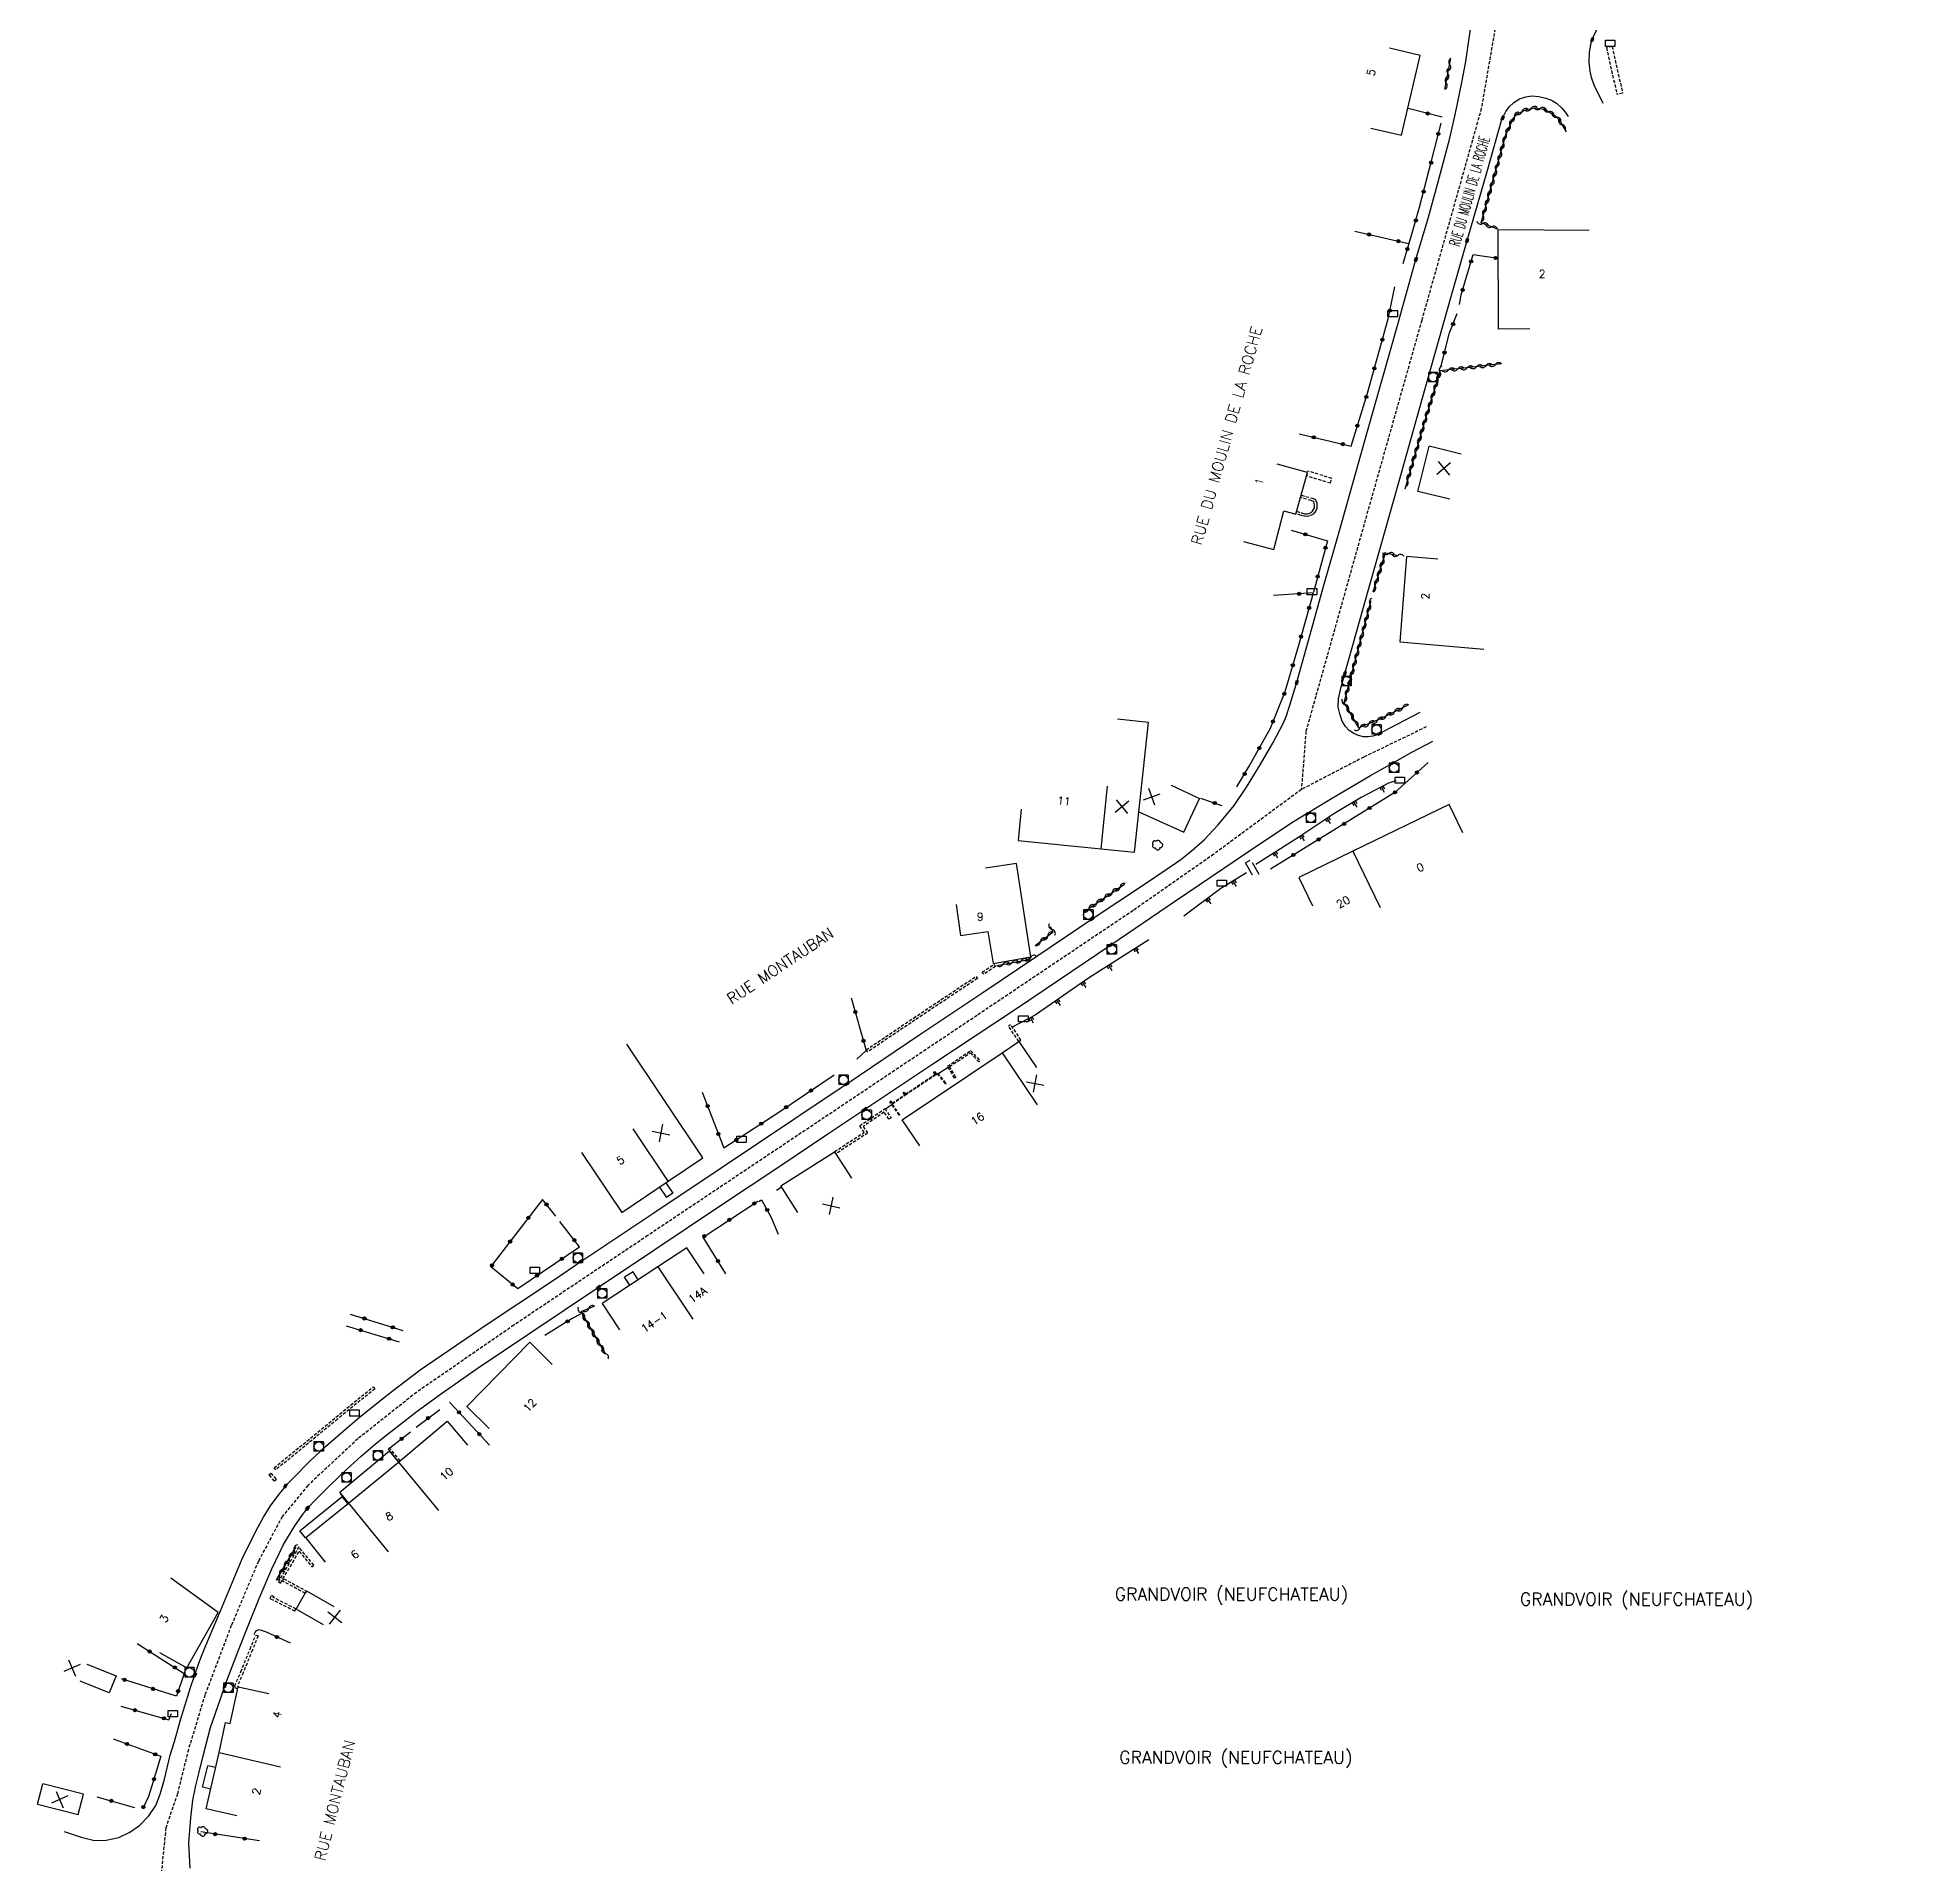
# Model space of a CAD drawing. Header units: millimetres. Extents: x 222014 to 222986, y 60999 to 61880.
# Drawn here: x 222277.7 to 222576.4, y 61220.3 to 61510.8 of the extents above; entities that cross this region are included whole.
import ezdxf
from ezdxf.enums import TextEntityAlignment as Align

# ---------------------------------------------------------------- set-up
doc = ezdxf.new("R2010")
doc.units = ezdxf.units.MM
doc.linetypes.add('DASHED', pattern=[0.75, 0.5, -0.25])
doc.layers.get('0').update_dxf_attribs({"linetype": 'CONTINUOUS'})
for name, color, linetype in [('W0001', 6, 'DASHED'), ('W0008', 7, 'CONTINUOUS'), ('W0100', 7, 'CONTINUOUS'), ('W0105', 7, 'CONTINUOUS'), ('W0112', 1, 'DASHED'), ('W0211', 2, 'CONTINUOUS'), ('W0300', 7, 'CONTINUOUS'), ('W0310', 3, 'CONTINUOUS'), ('W0322', 7, 'CONTINUOUS'), ('W0400', 7, 'CONTINUOUS'), ('W0420', 7, 'CONTINUOUS'), ('W0980', 7, 'CONTINUOUS'), ('W0989', 7, 'CONTINUOUS'), ('W0991', 7, 'CONTINUOUS'), ('W1102', 7, 'CONTINUOUS'), ('W1471', 7, 'CONTINUOUS')]:
    doc.layers.add(name, color=color, linetype=linetype)
doc.styles.get("Standard").update_dxf_attribs({"font": 'romans.shx', "width": 0.85})

# ---------------------------------------------------------------- blocks, each defined once
blk = doc.blocks.new('T1471')
at = {"color": 0, "linetype": 'Continuous', "flags": 128}
blk.add_lwpolyline([(-0.75, -0.5), (-0.75, 0.5), (0.75, 0.5), (0.75, -0.5), (-0.75, -0.5)], dxfattribs=at)
blk = doc.blocks.new('T300')
for p, q in [((-0.8, 0.51), (-0.86, 0.34)), ((-0.86, 0.34), (-0.86, 0.17)), ((-0.86, 0.17), (-0.74, 0.06)), ((-0.69, 0.63), (-0.8, 0.51)), ((-0.8, -0.06), (-0.74, 0.06)), ((-0.74, 0.06), (-0.69, 0.11)), ((-0.57, 0.69), (-0.69, 0.63)), ((-0.46, 0.69), (-0.57, 0.69)), ((-0.29, 0.63), (-0.46, 0.69)), ((-0.29, 0.63), (-0.17, 0.74)), ((-0.23, 0.57), (-0.29, 0.63)), ((-0.17, 0.74), (-0.06, 0.8)), ((-0.06, 0.8), (0.06, 0.8)), ((0.06, 0.8), (0.23, 0.74)), ((0.23, 0.74), (0.34, 0.63)), ((0.34, 0.63), (0.4, 0.51)), ((0.46, 0.46), (0.34, 0.46)), ((0.4, 0.51), (0.4, 0.46)), ((0.57, 0.4), (0.46, 0.46)), ((0.57, 0.4), (0.69, 0.29)), ((0.69, 0.29), (0.74, 0.17)), ((0.74, 0.06), (0.69, -0.17)), ((0.74, 0.17), (0.74, 0.06)), ((-0.8, -0.17), (-0.8, -0.06)), ((-0.8, -0.23), (-0.8, -0.17)), ((-0.74, -0.34), (-0.8, -0.23)), ((-0.69, -0.4), (-0.74, -0.34)), ((-0.51, -0.46), (-0.69, -0.4)), ((-0.4, -0.46), (-0.51, -0.46)), ((-0.4, -0.46), (-0.34, -0.46)), ((-0.34, -0.46), (-0.34, -0.4)), ((-0.34, -0.51), (-0.34, -0.46)), ((-0.29, -0.63), (-0.34, -0.51)), ((-0.17, -0.74), (-0.29, -0.63)), ((-0.06, -0.8), (-0.17, -0.74)), ((0.06, -0.8), (-0.06, -0.8)), ((0.17, -0.74), (0.06, -0.8)), ((0.23, -0.69), (0.17, -0.74)), ((0.29, -0.46), (0.23, -0.46)), ((0.29, -0.63), (0.23, -0.69)), ((0.46, -0.4), (0.29, -0.46)), ((0.34, -0.51), (0.29, -0.63)), ((0.34, -0.51), (0.34, -0.46)), ((0.57, -0.34), (0.46, -0.4)), ((0.63, -0.29), (0.57, -0.34)), ((0.69, -0.17), (0.63, -0.29))]:
    blk.add_line(p, q)
blk = doc.blocks.new('T420')
for p, q in [((0.75, 0.75), (-0.75, 0.75)), ((-0.75, 0.75), (-0.75, -0.75)), ((0.75, 0.75), (0.75, -0.75)), ((0.75, -0.75), (-0.75, -0.75))]:
    blk.add_line(p, q)
blk.add_ellipse((0, 0), major_axis=(-0.53, 0.53), ratio=1, start_param=3.926991, end_param=10.210176)
blk = doc.blocks.new('T400')
for p, q in [((-0.15, 0.3), (0.15, 0.3)), ((-0.15, -0.25), (-0.15, 0.3)), ((-0.15, 0.15), (0.15, 0.15)), ((-0.15, 0), (0.15, 0)), ((0.15, 0.3), (0.15, -0.25)), ((-0.15, -0.15), (0.15, -0.15)), ((-0.15, -0.25), (-0.15, -0.3)), ((-0.15, -0.3), (0.15, -0.3)), ((0.15, -0.3), (0.15, -0.25))]:
    blk.add_line(p, q)
blk = doc.blocks.new('t991o')
at = {"color": 0, "linetype": 'Continuous'}
for p, q in [((-1, 1), (1, -1)), ((-1, -1), (1, 1))]:
    blk.add_line(p, q, dxfattribs=at)
blk = doc.blocks.new('t322o')
at = {"color": 0, "linetype": 'Continuous'}
for radius in [0.25, 0.15]:
    blk.add_circle((0, 0), radius, dxfattribs=at)
blk = doc.blocks.new('t310o')
at = {"color": 0, "linetype": 'Continuous'}
for centre, start, end in [((-0.5, 0.38), 216.8699, 323.1304), ((0.5, -0.37), 36.8699, 143.1303)]:
    blk.add_arc(centre, 0.625, start, end, dxfattribs=at)
blk = doc.blocks.new('t211o')
at = {"color": 0, "linetype": 'Continuous'}
for p, q in [((-0.29, 0.5), (-0.29, 0)), ((0, 1), (0, 0)), ((0.29, 0.5), (0.29, 0))]:
    blk.add_line(p, q, dxfattribs=at)

msp = doc.modelspace()

# ---------------------------------------------------------------- linework, layer by layer
at = {"layer": 'W0001'}
for points in [[(222581.29, 61763.32), (222573.76, 61751.53), (222567.32, 61737.68), (222562.54, 61724.31), (222551.63, 61691.93), (222542.2, 61663.83), (222532.94, 61636.3), (222524.04, 61609.88), (222517.14, 61588.11), (222514.35, 61575.92), (222512.59, 61564.25), (222511.39, 61548.44), (222511.62, 61534.69), (222510.67, 61518.14), (222507.47, 61499.52), (222497.98, 61465.81), (222488.39, 61431.87), (222481.12, 61405.96), (222479.56, 61400.42), (222478.84, 61391.16)], [(222498.72, 61401.13), (222488.77, 61396.33), (222478.84, 61391.16), (222464.89, 61380.86), (222452.05, 61371.89), (222427.23, 61355.22), (222401.75, 61338.18), (222374.84, 61320.2), (222353.51, 61305.92), (222338.02, 61295.24), (222328.69, 61287.84), (222320.72, 61280.42), (222316.65, 61275.47), (222312.86, 61268.35), (222308.55, 61258.12), (222304.36, 61247.08), (222301.73, 61238.4), (222299.97, 61231.34), (222298.14, 61225.93), (222297.18, 61216.57)]]:
    msp.add_lwpolyline(points, dxfattribs=at)
at = {"layer": 'W0008'}
for points in [[(222526.85, 61500.31), (222525.45, 61503.24), (222525, 61504.46), (222524.8, 61505.49), (222524.62, 61506.92), (222524.66, 61508.43), (222524.97, 61509.96), (222525.13, 61510.46), (222525.45, 61511.23), (222526.01, 61512.35), (222526.74, 61513.53), (222527.61, 61514.5), (222528.65, 61515.28), (222530.23, 61516.11)], [(222281.98, 61225.38), (222284.67, 61224.48), (222286.76, 61223.95), (222288.65, 61223.96), (222290.65, 61224.4), (222292.41, 61225.23), (222293.92, 61226.33), (222295.45, 61227.85), (222296.57, 61229.51), (222297.24, 61231.3), (222297.9, 61233.71), (222298.85, 61237.5), (222299.51, 61239.69), (222300.51, 61243.31), (222302.08, 61248.27), (222302.77, 61250.28), (222303.35, 61252), (222303.71, 61252.98), (222304.48, 61254.98), (222306.84, 61260.46), (222310.27, 61268.72), (222312.5, 61273.26), (222313.68, 61275.39), (222314.81, 61277.19), (222316.15, 61279.04), (222316.97, 61280.01), (222317.16, 61280.36), (222318.59, 61281.79), (222320.99, 61284.21), (222323.55, 61286.6), (222326.3, 61289.01), (222328.9, 61291.26), (222331.86, 61293.64), (222334.34, 61295.58), (222338.6, 61298.81), (222343.3, 61302.02), (222349.41, 61306.19), (222354.14, 61309.33), (222359.96, 61313.21), (222364.16, 61316.06), (222375.8, 61323.8), (222386.52, 61330.96), (222404.19, 61342.77), (222406.53, 61344.35), (222418.13, 61352.16), (222428.15, 61358.88), (222436.9, 61364.74), (222445.55, 61370.57), (222454.17, 61376.32), (222458.8, 61379.42), (222459.87, 61380.2), (222461.31, 61381.33), (222463.35, 61383.17), (222465.57, 61385.52), (222468.12, 61388.63), (222470.13, 61391.56), (222472.28, 61395.1), (222474.37, 61398.67), (222475.93, 61401.69), (222476.42, 61402.79), (222476.99, 61404.58), (222477.77, 61407.21), (222478.11, 61408.22), (222479.96, 61414.87), (222482.15, 61422.71), (222485.26, 61433.67), (222486.6, 61438.36), (222489.24, 61447.81), (222494.13, 61465), (222497.07, 61475.52), (222499.07, 61482.26), (222501, 61489.25), (222502.44, 61494.8), (222503.37, 61498.76), (222504.39, 61503.64), (222505, 61507.02), (222505.56, 61510.74), (222505.8, 61512.49)], [(222497.69, 61403.42), (222492.91, 61400.92), (222491.3, 61400.06), (222490.94, 61399.88), (222490.23, 61399.67), (222489.44, 61399.55), (222488.71, 61399.56), (222487.95, 61399.74), (222487.21, 61400.07), (222486.42, 61400.53), (222485.84, 61401.17), (222485.35, 61402.05), (222484.97, 61403.18), (222484.7, 61404.28), (222484.73, 61405.6), (222485.1, 61407.3), (222485.77, 61409.62), (222487.6, 61416.21), (222489.61, 61423.36), (222491.63, 61430.45), (222494.76, 61441.54), (222498.55, 61454.97), (222502.8, 61470.01), (222505.21, 61478.5), (222508.49, 61489.85), (222510.7, 61497.64), (222510.86, 61498.01), (222511.38, 61499.03), (222511.88, 61499.81), (222512.65, 61500.47), (222513.53, 61501.08), (222514.55, 61501.4), (222515.53, 61501.54), (222516.6, 61501.43), (222517.73, 61501.18), (222518.62, 61500.83), (222519.46, 61500.36), (222520.23, 61499.62), (222520.85, 61498.9), (222521.27, 61498.24)], [(222302, 61219.54), (222301.8, 61223.51), (222302.11, 61227.54), (222302.44, 61230.34), (222302.9, 61232.7), (222303.4, 61234.6), (222304.06, 61237.41), (222305.27, 61241.9), (222306.82, 61246.47), (222307.54, 61248.54), (222309.71, 61254.23), (222311.24, 61258.11), (222313.01, 61262.46), (222315.02, 61267.13), (222316.84, 61271.01), (222318.55, 61273.85), (222319.88, 61275.76), (222320.67, 61276.79), (222321.98, 61278.17), (222324.27, 61280.47), (222326.87, 61282.97), (222329.22, 61285.1), (222331.45, 61286.97), (222332.89, 61288.15), (222334.99, 61289.81), (222338.14, 61292.25), (222342.03, 61295.08), (222347.69, 61299.02), (222356.06, 61304.63), (222366.98, 61311.97), (222376.13, 61318.09), (222386.23, 61324.88), (222396.02, 61331.34), (222403.5, 61336.39), (222409.39, 61340.31), (222420.2, 61347.5), (222433.64, 61356.44), (222448.5, 61366.43), (222458.67, 61373.36), (222470.44, 61381.28), (222477.34, 61385.89), (222483.62, 61389.75), (222489.85, 61393.4), (222493.33, 61395.35), (222496.43, 61397.1), (222499.76, 61398.84)]]:
    msp.add_lwpolyline(points, dxfattribs=at)
at = {"layer": 'W0100'}
for p, q in [((222515.19, 61464.45), (222510.19, 61464.44)), ((222504.29, 61444.55), (222499.15, 61445.82)), ((222458.11, 61391.87), (222462.65, 61389.75)), ((222297.12, 61253.84), (222301.48, 61251.38)), ((222277.72, 61229.71), (222278.57, 61232.96)), ((222277.72, 61229.71), (222284.2, 61228.07))]:
    msp.add_line(p, q, dxfattribs=at)
for points in [[(222489.89, 61496.4), (222494.76, 61495.26), (222497.72, 61507.98), (222492.85, 61509.11)], [(222510.19, 61464.44), (222510.17, 61480.27), (222524.62, 61480.17)], [(222502.47, 61437.36), (222497.36, 61438.6), (222499.15, 61445.82)], [(222469.61, 61430.62), (222474.45, 61429.35), (222476.05, 61435.49), (222477.93, 61434.97), (222479.79, 61441.59), (222474.98, 61442.94)], [(222500.55, 61427.84), (222495.57, 61428.24), (222494.49, 61414.68), (222507.88, 61413.5)], [(222434.26, 61388.02), (222433.77, 61383.05), (222446.96, 61381.73), (222452.26, 61381.22), (222454.52, 61401.82), (222449.55, 61402.37)], [(222452.96, 61387.59), (222460.13, 61384.35), (222462.65, 61389.75)], [(222504.53, 61384.26), (222502.35, 61388.77), (222487.04, 61381.37), (222478.43, 61377.16), (222480.63, 61372.67)], [(222423.88, 61372.88), (222424.61, 61367.93), (222428.92, 61368.57), (222429.78, 61363.48), (222435.8, 61364.56), (222433.51, 61379.41), (222428.57, 61378.65)], [(222364.29, 61333.42), (222370.68, 61323.88), (222378.09, 61328.85), (222383.61, 61332.56), (222371.47, 61350.64)], [(222418.13, 61334.44), (222415.33, 61338.58), (222431.21, 61349.28), (222433.89, 61351.09), (222436.69, 61346.94)], [(222398.69, 61323.87), (222396, 61328.09), (222404.54, 61333.53), (222407.23, 61329.32)], [(222383.79, 61314.08), (222381.02, 61318.24), (222376.45, 61315.2), (222367.58, 61309.39), (222370.32, 61305.21)], [(222359.64, 61299.69), (222356.07, 61303.2), (222346.02, 61292.99), (222349.58, 61289.48)], [(222323.56, 61268.24), (222320.41, 61272.12), (222327.2, 61277.62), (222335.18, 61284.15), (222342.91, 61290.65), (222346.13, 61286.82)], [(222301.48, 61251.38), (222306.46, 61260.22), (222298.93, 61265.69)], [(222323.21, 61258.26), (222318.87, 61260.73), (222320.53, 61263.64), (222324.87, 61261.17)], [(222285.58, 61251.98), (222290.22, 61250.12), (222289.13, 61247.4), (222284.49, 61249.26)], [(222309.43, 61227.84), (222304.56, 61228.96), (222306.62, 61237.91), (222307.65, 61242.72), (222308.36, 61242.54), (222309.65, 61248.4), (222314.53, 61247.33)], [(222284.2, 61228.07), (222285.02, 61231.28), (222278.57, 61232.96)]]:
    msp.add_lwpolyline(points, dxfattribs=at)
at = {"layer": 'W0105'}
for p, q in [((222420.96, 61345.93), (222422.61, 61347)), ((222413.7, 61341.03), (222412.65, 61340.3)), ((222376.67, 61327.9), (222377.8, 61326.22)), ((222377.71, 61328.59), (222378.84, 61326.91)), ((222378.84, 61326.91), (222377.8, 61326.22)), ((222372.48, 61314.42), (222371.13, 61313.57)), ((222371.98, 61312.27), (222371.13, 61313.57)), ((222373.32, 61313.15), (222372.48, 61314.42)), ((222325.81, 61279.37), (222333.73, 61285.93)), ((222335.18, 61284.16), (222333.73, 61285.93)), ((222319.45, 61273.18), (222326.18, 61278.66)), ((222327.22, 61277.64), (222325.81, 61279.37)), ((222327.09, 61277.54), (222326.18, 61278.66)), ((222320.35, 61272.07), (222319.45, 61273.18)), ((222303.98, 61232.43), (222304.83, 61235.81)), ((222306.07, 61235.52), (222304.83, 61235.81)), ((222305.29, 61232.12), (222303.98, 61232.43))]:
    msp.add_line(p, q, dxfattribs=at)
msp.add_lwpolyline([(222471.08, 61377.55), (222469.94, 61379.48), (222470.71, 61379.94)], dxfattribs=at)
at = {"layer": 'W0112'}
for p, q in [((222528.28, 61509.39), (222529.95, 61501.97)), ((222529.95, 61501.97), (222529.05, 61501.78)), ((222479.69, 61441.06), (222479.89, 61441.83)), ((222483.46, 61439.89), (222479.69, 61441.06)), ((222478.73, 61434.79), (222477.98, 61435.05)), ((222427.28, 61361.1), (222417.34, 61354.47)), ((222428.28, 61361.77), (222428.06, 61362.1)), ((222430.14, 61363), (222428.28, 61361.77)), ((222417.34, 61354.47), (222409.8, 61349.4)), ((222434.22, 61351.28), (222432.57, 61353.78)), ((222433.87, 61351.06), (222434.22, 61351.28)), ((222423.84, 61345.36), (222423.63, 61345.24)), ((222427.49, 61347.84), (222427.67, 61348.01)), ((222413.72, 61341.13), (222415.82, 61342.57)), ((222422.29, 61344.34), (222422.21, 61344.28)), ((222412.56, 61340.38), (222413.54, 61338.92)), ((222414.92, 61339.39), (222413.72, 61341.13)), ((222414.92, 61339.39), (222414.85, 61339.34)), ((222331.39, 61295.81), (222325.46, 61290.98)), ((222325.46, 61290.98), (222315.63, 61282.9)), ((222335.4, 61284.32), (222333.74, 61286.39)), ((222335.19, 61284.15), (222335.4, 61284.32)), ((222314.54, 61282.13), (222314.83, 61282.4)), ((222315.45, 61281.12), (222314.54, 61282.13)), ((222319.29, 61270.64), (222316.05, 61265.11)), ((222321.68, 61267.72), (222319.29, 61270.64)), ((222316.72, 61265.21), (222316.91, 61265.57)), ((222320.32, 61263.27), (222316.72, 61265.21)), ((222314.95, 61262.94), (222315.32, 61262.77)), ((222318.66, 61260.42), (222318.84, 61260.78)), ((222311.54, 61254.39), (222312.44, 61256.62))]:
    msp.add_line(p, q, dxfattribs=at)
for points in [[(222528.28, 61509.39), (222527.37, 61509.21), (222529.05, 61501.78)], [(222483.46, 61439.89), (222483.66, 61440.66), (222479.89, 61441.83)], [(222478.83, 61437.99), (222480.54, 61437.52), (222480.97, 61437.34), (222481.15, 61437.15), (222481.29, 61436.79), (222481.32, 61436.34), (222481.29, 61435.9), (222481.14, 61435.52), (222480.92, 61435.22), (222480.7, 61434.99), (222480.23, 61434.73), (222479.81, 61434.61), (222479.28, 61434.64), (222478.73, 61434.79)], [(222480.4, 61437.14), (222478.72, 61437.61), (222478.83, 61437.99)], [(222477.98, 61435.05), (222478.11, 61435.43), (222478.84, 61435.17), (222479.34, 61435.04), (222479.77, 61435.01), (222480.08, 61435.1), (222480.45, 61435.31), (222480.62, 61435.47), (222480.78, 61435.71), (222480.9, 61436), (222480.92, 61436.34), (222480.89, 61436.7), (222480.8, 61436.93), (222480.74, 61437), (222480.4, 61437.14)], [(222428.06, 61362.1), (222429.92, 61363.33), (222430.14, 61363)], [(222417.12, 61354.8), (222427.06, 61361.43), (222427.28, 61361.1)], [(222409.8, 61349.4), (222409.57, 61349.73), (222417.12, 61354.8)], [(222433.87, 61351.06), (222432.22, 61353.56), (222432.57, 61353.78)], [(222423.63, 61345.24), (222422.53, 61347.14), (222426.21, 61349.61), (222427.67, 61348.01)], [(222423.84, 61345.36), (222422.86, 61347.07), (222426.17, 61349.28), (222427.49, 61347.84)], [(222414.85, 61339.34), (222413.36, 61341.49), (222413.53, 61341.6), (222413.73, 61341.25), (222415.68, 61342.59), (222415.47, 61342.93), (222415.63, 61343.03), (222415.85, 61342.7), (222420.51, 61345.82), (222420.29, 61346.17), (222420.43, 61346.28), (222420.7, 61345.9), (222420.93, 61346.04), (222422.29, 61344.34)], [(222415.82, 61342.57), (222420.63, 61345.79), (222420.44, 61346.11), (222420.68, 61345.77), (222420.91, 61345.92), (222422.21, 61344.28)], [(222404.54, 61333.53), (222409.26, 61336.61), (222408.55, 61337.66), (222412.56, 61340.38)], [(222413.54, 61338.92), (222413.2, 61338.7), (222412.45, 61339.82), (222409.11, 61337.55), (222409.82, 61336.5)], [(222409.82, 61336.5), (222404.76, 61333.2), (222404.54, 61333.53)], [(222325.21, 61291.29), (222331.14, 61296.12), (222331.39, 61295.81)], [(222315.63, 61282.9), (222315.37, 61283.21), (222325.21, 61291.29)], [(222335.19, 61284.15), (222333.54, 61286.22), (222333.74, 61286.39)], [(222314.83, 61282.4), (222315.74, 61281.39), (222315.45, 61281.12)], [(222316.05, 61265.11), (222316.39, 61264.9), (222319.35, 61269.94)], [(222319.35, 61269.94), (222321.38, 61267.47), (222321.68, 61267.72)], [(222316.91, 61265.57), (222320.51, 61263.62), (222320.32, 61263.27)], [(222318.66, 61260.42), (222314.72, 61262.42), (222314.95, 61262.94)], [(222318.84, 61260.78), (222315.24, 61262.61), (222315.32, 61262.77)], [(222312.44, 61256.62), (222312.81, 61256.47), (222311.91, 61254.24), (222310.44, 61250.63), (222309.53, 61248.49), (222309.53, 61248.49)], [(222309.56, 61248.07), (222309.21, 61248.16), (222309.1, 61248.52), (222310.08, 61250.78), (222311.54, 61254.39)], [(222309.53, 61248.49), (222309.65, 61248.46), (222309.56, 61248.07)]]:
    msp.add_lwpolyline(points, dxfattribs=at)
at = {"layer": 'W0211'}
for points in [[(222493.9, 61392.56), (222492.68, 61392.15), (222488.37, 61389.88), (222483.99, 61387.29), (222478.42, 61383.6), (222471.6, 61379.21)], [(222470.12, 61377.9), (222466.04, 61375.43), (222460.15, 61371.01)], [(222454.54, 61367.22), (222444.95, 61361.17), (222436.47, 61355.23), (222432.79, 61353.33)]]:
    msp.add_lwpolyline(points, dxfattribs=at)
at = {"layer": 'W0310'}
for p, q in [((222501.69, 61502.61), (222502.64, 61507.53)), ((222444.21, 61371.68), (222450.68, 61376.1)), ((222315.73, 61265.38), (222318.89, 61270.67))]:
    msp.add_line(p, q, dxfattribs=at)
for points in [[(222510.04, 61480.33), (222507.44, 61481.35), (222510.07, 61490.66), (222511.36, 61495.36), (222512.46, 61497.81), (222513.18, 61498.69), (222514.68, 61499.37), (222516.05, 61499.64), (222517.63, 61499.39), (222519.18, 61498.39), (222519.84, 61497.72), (222520.99, 61495.82)], [(222510.69, 61458.9), (222500.94, 61457.78), (222498.65, 61450.4), (222495.3, 61438.95)], [(222490.27, 61422.61), (222492.2, 61428.8), (222494.29, 61428.39)], [(222495.87, 61404.66), (222491.24, 61402.33), (222487.99, 61400.96), (222485.66, 61404.99), (222487.62, 61412.45), (222489.96, 61421.25)], [(222436.5, 61366.34), (222439.35, 61368.53), (222438.94, 61369.33)], [(222430.36, 61363.17), (222434.9, 61364.03), (222435.78, 61364.36)], [(222366.33, 61308.96), (222364.18, 61308.04), (222368.09, 61301.31)]]:
    msp.add_lwpolyline(points, dxfattribs=at)
at = {"layer": 'W0322'}
for p, q in [((222501.24, 61498.17), (222495.83, 61499.51)), ((222487.32, 61480.03), (222495.86, 61478.05)), ((222462.81, 61389.78), (222466.16, 61388.63)), ((222472.14, 61377.63), (222471.05, 61379.48)), ((222395.3, 61327.39), (222396.07, 61327.88)), ((222327.47, 61307.7), (222335.86, 61305.08)), ((222326.85, 61305.82), (222335.26, 61303.3)), ((222337.95, 61289.72), (222341.72, 61292.53)), ((222333.79, 61286.39), (222337.07, 61288.93)), ((222327.14, 61277.66), (222325.97, 61279.04)), ((222287.17, 61230.89), (222293.13, 61229.19)), ((222313.02, 61223.86), (222303.73, 61225.28))]:
    msp.add_line(p, q, dxfattribs=at)
for points in [[(222495.02, 61474.89), (222496.54, 61479.92), (222497.65, 61483.82), (222499.61, 61491.39), (222501.07, 61497.21)], [(222504.02, 61468.33), (222504.27, 61469.89), (222506.2, 61476.31), (222509.78, 61475.74)], [(222478.5, 61447.74), (222486.74, 61445.81), (222489.35, 61454.21), (222492.66, 61466.07), (222493.73, 61471.16)], [(222501.02, 61458.39), (222502.43, 61463.82), (222503.64, 61466.93)], [(222477.22, 61432.43), (222482.97, 61430.74), (222480.74, 61422.56)], [(222468.57, 61391.61), (222470.55, 61394.87), (222473.91, 61400.95), (222476.27, 61406.75), (222478.52, 61414.53), (222480.74, 61422.46), (222474.41, 61422.03)], [(222499.01, 61395.48), (222493.72, 61390.69), (222484.42, 61384.96), (222473.91, 61378.49)], [(222407.21, 61358.03), (222409.58, 61349.63), (222408.07, 61348.23)], [(222383.49, 61343), (222386.94, 61334.12), (222395.69, 61339.82), (222404.48, 61345.75)], [(222360.18, 61323.28), (222358.07, 61325.95), (222349.87, 61315.25), (222354.13, 61311.74), (222363.97, 61318.38), (222360.84, 61322.44)], [(222387.26, 61314.11), (222383.63, 61319.95), (222392.33, 61325.65)], [(222392.51, 61325.6), (222392.94, 61325.89), (222394.46, 61323.04), (222395.6, 61320.39)], [(222364.13, 61307.67), (222362.82, 61307.01), (222358.43, 61304.31)], [(222349.64, 61286.85), (222344.87, 61291.97), (222343.27, 61293.67)], [(222317.98, 61255.33), (222314.13, 61257.06), (222313.36, 61257.35), (222312.93, 61257.44), (222312.67, 61257.35), (222312.39, 61257.16), (222312.16, 61256.64)], [(222293.55, 61255.28), (222301.06, 61250.5), (222299.81, 61246.87), (222291.1, 61249.64)], [(222290.95, 61245.32), (222298.63, 61243.14), (222299.04, 61244.15)], [(222289.74, 61240.09), (222297.32, 61237.33), (222295.93, 61232.61), (222295.36, 61230.92), (222294.41, 61228.93)]]:
    msp.add_lwpolyline(points, dxfattribs=at)
at = {"layer": 'W1102'}
for p, q in [((222446.96, 61381.73), (222447.96, 61391.68)), ((222487.04, 61381.37), (222491.39, 61372.37)), ((222431.21, 61349.28), (222436.79, 61340.98)), ((222378.09, 61328.85), (222372.52, 61337.15)), ((222376.45, 61315.2), (222381.98, 61306.87)), ((222335.18, 61284.15), (222341.51, 61276.42)), ((222327.2, 61277.62), (222333.5, 61269.86)), ((222306.62, 61237.91), (222316.37, 61235.66))]:
    msp.add_line(p, q, dxfattribs=at)

# ---------------------------------------------------------------- block references
at = {"layer": 'W0211'}
for p, rotation in [((222491.61, 61391.58), 207.7633371673299), ((222487.21, 61389.2), 210.5563822618696), ((222478.78, 61383.84), 213.5687101697116), ((222482.94, 61386.6), 213.5687101697116), ((222474.57, 61381.13), 212.7508401925715), ((222467.99, 61376.6), 211.2354602504662), ((222463.86, 61373.79), 216.8496204881467), ((222448.2, 61363.22), 212.3009806045242), ((222452.42, 61365.89), 212.3009806045242), ((222444, 61360.5), 214.9911458973243), ((222439.91, 61357.63), 214.9911458973243), ((222435.75, 61354.86), 207.2284764875588)]:
    msp.add_blockref('t211o', p, dxfattribs=dict(at, rotation=rotation))
at = {"layer": 'W0300'}
for p in [(222455.98, 61382.29), (222304.01, 61225.37)]:
    msp.add_blockref('T300', p, dxfattribs=at)
at = {"layer": 'W0310'}
for p, rotation in [((222502.45, 61506.53), 79.0622031902519), ((222501.88, 61503.59), 79.0622031902519), ((222502.16, 61505.06), 79.0622031902519), ((222512.04, 61496.88), 65.64611323311541), ((222512.76, 61498.18), 50.74962086962317), ((222513.95, 61499.04), 24.33132013377996), ((222515.36, 61499.5), 10.98127939944033), ((222516.84, 61499.52), 351.3520970780223), ((222518.22, 61499.01), 326.970976126841), ((222519.43, 61498.14), 314.7828522294586), ((222520.31, 61496.94), 301.0390260430004), ((222511, 61494.07), 74.74291566837536), ((222511.42, 61495.51), 65.64611323311541), ((222510.21, 61491.18), 74.74291566837536), ((222510.61, 61492.62), 74.74291566837536), ((222509.4, 61488.29), 74.22293047199436), ((222509.81, 61489.73), 74.22293047199436), ((222508.59, 61485.4), 74.22293047199436), ((222508.99, 61486.85), 74.22293047199436), ((222507.77, 61482.51), 74.22293047199436), ((222508.18, 61483.96), 74.22293047199436), ((222507.71, 61481.24), 158.5571947696813), ((222509.11, 61480.7), 158.5571947696813), ((222506.71, 61458.44), 186.5287008544686), ((222508.2, 61458.61), 186.5287008544686), ((222509.69, 61458.78), 186.5287008544686), ((222500, 61454.73), 252.760508834912), ((222500.44, 61456.17), 252.760508834912), ((222500.89, 61457.6), 252.760508834912), ((222502.24, 61457.93), 186.5287008544686), ((222503.73, 61458.1), 186.5287008544686), ((222505.22, 61458.27), 186.5287008544686), ((222499.11, 61451.87), 252.760508834912), ((222499.55, 61453.3), 252.760508834912), ((222498.24, 61449), 253.6665306879106), ((222498.66, 61450.43), 252.760508834912), ((222497.4, 61446.12), 253.6665306879106), ((222497.82, 61447.56), 253.6665306879106), ((222496.55, 61443.24), 253.6665306879106), ((222496.98, 61444.68), 253.6665306879106), ((222495.71, 61440.36), 253.6665306879106), ((222496.13, 61441.8), 253.6665306879106), ((222491.91, 61427.87), 72.71780528403663), ((222492.71, 61428.7), 348.9795811840472), ((222494.18, 61428.41), 348.9795811840472), ((222491.02, 61425), 72.71780528403663), ((222491.46, 61426.43), 72.71780528403663), ((222490.57, 61423.57), 72.71780528403663), ((222489.4, 61419.14), 75.13913302145042), ((222489.78, 61420.59), 75.13913302145042), ((222488.63, 61416.24), 75.13913302145042), ((222489.01, 61417.69), 75.13913302145042), ((222487.86, 61413.34), 75.13913302145042), ((222488.24, 61414.79), 75.13913302145042), ((222487.1, 61410.44), 75.27574790250618), ((222487.48, 61411.89), 75.27574790250618), ((222486.33, 61407.54), 75.27574790250618), ((222486.71, 61408.99), 75.27574790250618), ((222485.84, 61404.68), 120.0305086500058), ((222485.95, 61406.09), 75.27574790250618), ((222486.6, 61403.38), 120.0305086500058), ((222487.35, 61402.08), 120.0305086500058), ((222489.57, 61401.63), 202.8589426524516), ((222490.95, 61402.21), 202.8589426524516), ((222492.3, 61402.86), 206.6736313160658), ((222493.64, 61403.54), 206.6736313160658), ((222494.98, 61404.21), 206.6736313160658), ((222488.18, 61401.04), 202.8589426524516), ((222448.75, 61374.78), 34.34755863343997), ((222449.99, 61375.63), 34.34755863343997), ((222445.04, 61372.25), 34.34755863343997), ((222446.28, 61373.09), 34.34755863343997), ((222447.52, 61373.94), 34.34755863343997), ((222439.17, 61368.88), 117.6756196547587), ((222437.29, 61366.95), 37.47160602741154), ((222438.48, 61367.86), 37.47160602741154), ((222431.34, 61363.35), 10.72917110724097), ((222432.81, 61363.63), 10.72917110724097), ((222434.29, 61363.91), 10.72917110724097), ((222435.72, 61364.34), 20.84892538955502), ((222364.26, 61307.9), 300.1423977847726), ((222365.02, 61306.61), 300.1423977847726), ((222365.42, 61308.57), 203.2370568888113), ((222365.77, 61305.31), 300.1423977847726), ((222366.52, 61304.01), 300.1423977847726), ((222367.27, 61302.71), 300.1423977847726), ((222368.03, 61301.42), 300.1423977847726), ((222318.56, 61270.1), 59.10647998886476), ((222317.02, 61267.53), 59.10647998886476), ((222317.79, 61268.81), 59.10647998886476), ((222316.25, 61266.24), 59.10647998886476)]:
    msp.add_blockref('t310o', p, dxfattribs=dict(at, rotation=rotation))
at = {"layer": 'W0322'}
for p, rotation in [((222498.93, 61498.74), 166.1160831490948), ((222500.64, 61495.5), 75.87795153512582), ((222499.48, 61490.9), 75.50043001025267), ((222498.29, 61486.3), 75.50043001025267), ((222489.63, 61479.49), 346.9788460262268), ((222497.05, 61481.71), 74.19075317320808), ((222494.26, 61478.42), 346.9788460262268), ((222495.7, 61477.16), 73.12779746677825), ((222505.86, 61475.2), 73.31619113367609), ((222509.74, 61475.74), 350.8516471993021), ((222504.5, 61470.65), 73.31619113367609), ((222492.93, 61467.35), 78.18910327668421), ((222502.98, 61465.23), 68.63567565463391), ((222491.73, 61462.75), 74.37344637895988), ((222501.62, 61460.69), 75.45830391658212), ((222490.45, 61458.18), 74.37344637895988), ((222489.16, 61453.61), 72.75974438195857), ((222480.81, 61447.2), 346.7983452138705), ((222487.75, 61449.07), 72.75974438195857), ((222485.44, 61446.12), 346.7983452138705), ((222479.5, 61431.76), 343.5986552242828), ((222482.67, 61429.64), 254.8034990565976), ((222481.42, 61425.06), 254.8034990565976), ((222478.48, 61422.3), 183.9149343643999), ((222480.07, 61420.07), 74.33097178652194), ((222478.79, 61415.5), 74.33097178652194), ((222477.48, 61410.93), 73.85439329332313), ((222476.12, 61406.39), 67.90796274321232), ((222474.33, 61401.98), 67.90796274321232), ((222472.15, 61397.77), 61.06400604747004), ((222469.8, 61393.64), 58.77854112812666), ((222497.25, 61393.88), 222.0756409278552), ((222493.73, 61390.7), 222.0756409278552), ((222465.06, 61389.01), 340.9811085035209), ((222489.68, 61388.21), 211.6765267442137), ((222485.64, 61385.71), 211.6765267442137), ((222477.55, 61380.73), 211.5950746845813), ((222481.6, 61383.22), 211.5950746845813), ((222407.86, 61355.75), 285.7399080173911), ((222409.15, 61351.17), 285.7399080173911), ((222400.8, 61343.26), 33.99878946431666), ((222384.35, 61340.79), 291.278908309853), ((222396.86, 61340.61), 33.99878946431666), ((222386.07, 61336.36), 291.278908309853), ((222392.89, 61338), 33.07475949274298), ((222388.91, 61335.41), 33.07475949274298), ((222358.71, 61325.14), 128.246958434798), ((222391.79, 61325.29), 33.23667472047559), ((222393.82, 61324.26), 298.1215162277887), ((222355.81, 61323), 232.5272717718006), ((222387.81, 61322.69), 33.23667472047559), ((222352.92, 61319.23), 232.5272717718006), ((222363.14, 61319.45), 127.6285536730142), ((222383.84, 61320.09), 33.23667472047559), ((222350.03, 61315.46), 232.5272717718006), ((222361.15, 61316.48), 34.02587363842289), ((222386, 61316.13), 121.8808042450907), ((222353.34, 61312.39), 320.460132499649), ((222357.21, 61313.82), 34.02587363842289), ((222329.74, 61307), 342.6675100015656), ((222362.05, 61306.53), 211.5850068147751), ((222329.13, 61305.14), 343.2677384224392), ((222333.68, 61303.77), 343.2677384224392), ((222334.27, 61305.58), 342.6675100015656), ((222339.86, 61291.14), 36.61627213950642), ((222344.79, 61292.06), 133.3355989241525), ((222348.02, 61288.59), 132.9395824331264), ((222335.67, 61287.85), 37.82046083060857), ((222315.81, 61256.31), 155.7959768907501), ((222295.55, 61254), 327.5416584989941), ((222291.58, 61249.49), 162.358335229123), ((222299.56, 61251.45), 327.5416584989941), ((222296.1, 61248.05), 162.358335229123), ((222300.09, 61247.69), 250.8848347661202), ((222293.24, 61244.67), 344.2046064272064), ((222297.81, 61243.38), 344.2046064272064), ((222291.97, 61239.28), 339.975042448354), ((222296.43, 61237.65), 339.975042448354), ((222296.25, 61233.68), 253.606499771073), ((222289.46, 61230.24), 344.0736979394593), ((222294.56, 61229.25), 244.4888329498359), ((222305.98, 61224.94), 171.3183232295847), ((222310.67, 61224.22), 171.3183232295847)]:
    msp.add_blockref('t322o', p, dxfattribs=dict(at, rotation=rotation))
at = {"layer": 'W0400'}
for p, rotation in [((222525.13, 61510.46), 162.2438323791526), ((222510.86, 61498.01), 157.2607703855636), ((222505.21, 61478.5), 164.150806367669), ((222497.07, 61475.52), 344.4019238454979), ((222478.11, 61408.22), 341.6236047414542), ((222485.77, 61409.62), 163.8554926123642), ((222491.3, 61400.06), 298.126412979863), ((222493.33, 61395.35), 119.2186941506163), ((222445.55, 61370.57), 303.994350028566), ((222448.5, 61366.43), 123.8757298285578), ((222406.53, 61344.35), 303.9891698307793), ((222409.39, 61340.31), 123.6616521415353), ((222364.16, 61316.06), 304.1954837449786), ((222366.98, 61311.97), 123.9367042726707), ((222317.16, 61280.36), 332.4532665973505), ((222320.67, 61276.79), 142.3573588550472), ((222302.77, 61250.28), 341.058143068208), ((222307.54, 61248.54), 160.9602691052696)]:
    msp.add_blockref('T400', p, dxfattribs=dict(at, rotation=rotation))
at = {"layer": 'W0420'}
for p in [(222499.8, 61456.79), (222486, 61408.42), (222490.8, 61400.71), (222493.58, 61394.61), (222480.34, 61386.65), (222444.93, 61371.25), (222448.65, 61365.71), (222405.96, 61344.96), (222409.66, 61339.41), (222363.7, 61316.62), (222367.56, 61310.96), (222322.46, 61286.62), (222331.86, 61285.19), (222326.9, 61281.68), (222301.9, 61250.68), (222308.08, 61248.23)]:
    msp.add_blockref('T420', p, dxfattribs=at)
at = {"layer": 'W0991'}
for p, rotation in [((222501.5, 61442.27), 354.6783927625773), ((222455.04, 61390.01), 64.99690374618164), ((222450.28, 61388.44), 354.489181854415), ((222436.47, 61344.38), 34.01336812826683), ((222376.94, 61336.51), 33.90747491388949), ((222404.03, 61324.91), 32.52562384820618), ((222325.04, 61259.47), 7.221780662035405), ((222283.18, 61251.36), 248.2254435577142), ((222281.24, 61230.45), 248.2254435577142)]:
    msp.add_blockref('t991o', p, dxfattribs=dict(at, rotation=rotation))
at = {"layer": 'W1471'}
for p in [(222527.96, 61509.88), (222493.37, 61466.9), (222480.53, 61422.64), (222494.52, 61392.65), (222466.17, 61376.26), (222434.59, 61354.67), (222389.75, 61335.51), (222356.85, 61314.64), (222328.16, 61291.97), (222299.26, 61244.12)]:
    msp.add_blockref('T1471', p, dxfattribs=at)

# ---------------------------------------------------------------- texts
at = {"layer": 'W0980'}
for p in [(222467.71, 61262.99), (222532.17, 61262.19), (222468.41, 61237.02)]:
    msp.add_text('GRANDVOIR (NEUFCHATEAU)', height=2, dxfattribs=at).set_placement(p, align=Align.MIDDLE)
at = {"layer": 'W0989', "width": 0.5}
msp.add_text('RUE DU MOULIN DE LA ROCHE', height=1.75, rotation=74.2777, dxfattribs=at).set_placement((222505.59, 61486.37), align=Align.MIDDLE)
at = {"layer": 'W0989'}
for s, rotation, p in [('RUE DU MOULIN DE LA ROCHE', 74.4025, (222466.93, 61447.47)), ('RUE MONTAUBAN', 33.71, (222395.91, 61363.1)), ('RUE MONTAUBAN', 75.9139, (222325.02, 61230.32))]:
    msp.add_text(s, height=1.75, rotation=rotation, dxfattribs=at).set_placement(p, align=Align.MIDDLE)
at = {"layer": 'W0991'}
for s, rotation, p in [('5', 77.4072, (222489.94, 61505.27)), ('2', 359.5863, (222517.16, 61473.22)), ('1', 74.2641, (222472.12, 61440.18)), ('2', 90.1708, (222498.56, 61421.93)), ('11', 354.2802, (222441.06, 61389.35)), ('0', 25.7864, (222497.74, 61378.77)), ('20', 29.8773, (222485.49, 61373.27)), ('9', 1.2752, (222427.74, 61370.92)), ('16', 34.3891, (222427.29, 61338.77)), ('5', 33.8854, (222370.49, 61332.17)), ('14A', 34.1402, (222382.74, 61310.74)), ('14-1', 33.2496, (222375.85, 61306.44)), ('12', 45.4576, (222356.04, 61293.18)), ('10', 40.4546, (222342.8, 61282.25)), ('8', 27.0319, (222333.67, 61275.53)), ('6', 39.0147, (222328.21, 61269.44)), ('3', 60.6073, (222297.87, 61259.24)), ('4', 77.5841, (222315.84, 61243.97)), ('2', 77.3178, (222312.55, 61231.75))]:
    msp.add_text(s, height=1.25, rotation=rotation, dxfattribs=at).set_placement(p, align=Align.MIDDLE)

doc.saveas('drawing.dxf')
